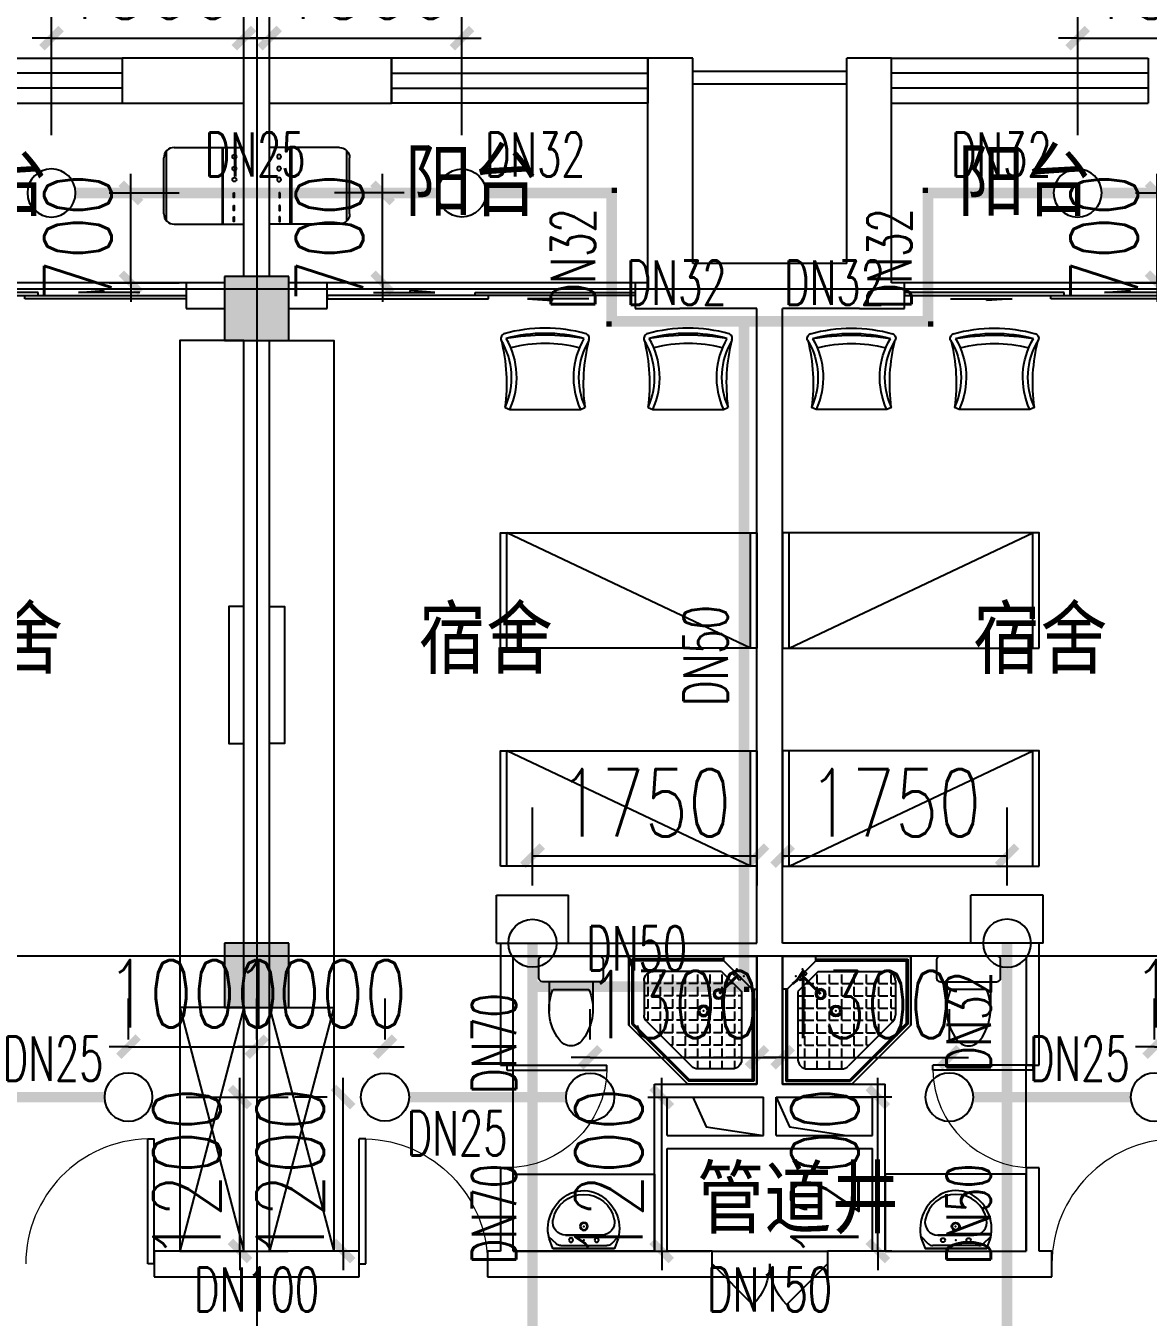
# Model space of a CAD drawing. Extents: x 0 to 2838408, y -923048 to 203859.
# Drawn here: x 2695463 to 2704213, y -618557 to -608488 of the extents above; entities that cross this region are included whole.
import ezdxf

# ---------------------------------------------------------------- set-up
doc = ezdxf.new("R2010")
doc.units = 0
doc.header["$LTSCALE"] = 1000
for name, color, linetype in [('A-Fixt', 81, 'Continuous'), ('CLAYER', 7, 'Continuous'), ('COLUMN', 9, 'Continuous'), ('DOOR_FIRE', 4, 'Continuous'), ('DOTE', 8, 'Continuous'), ('E2-栏杆', 92, 'Continuous'), ('EQUIP_喷头', 7, 'Continuous'), ('PIPE-喷淋', 6, 'Continuous'), ('PUB_HATCH', 8, 'Continuous'), ('PUB_TEXT', 7, 'Continuous'), ('TEXT_喷淋', 7, 'Continuous'), ('TWT_DIM', 3, 'Continuous'), ('WALL', 9, 'Continuous'), ('WINDOW', 4, 'Continuous'), ('XREF', 8, 'Continuous'), ('洁具', 213, 'Continuous'), ('配景', 3, 'Continuous')]:
    doc.layers.add(name, color=color, linetype=linetype)
doc.styles.add('_TCH_DIM_T3', font='SIMPLEX', dxfattribs={"width": 0.75, "bigfont": 'HZTXT'})
doc.styles.add('_TWT_PIPEDN', font='SIMPLEX', dxfattribs={"width": 0.8, "height": 2.3, "bigfont": 'HZTXT'})
doc.styles.get("Standard").update_dxf_attribs({"font": 'geniso.shx', "bigfont": 'hztxt.shx'})
doc.dimstyles.new('_TWT_ARCH&&150', dxfattribs={"dimtxt": 525, "dimasz": 150, "dimexe": 375, "dimexo": 450, "dimgap": 150, "dimtad": 1, "dimdec": 0, "dimzin": 0, "dimdsep": 46, "dimtxsty": '_TCH_DIM_T3', "dimblk": 'ARCHTICK', "dimcen": 0.09, "dimclrt": 7, "dimazin": 2, "dimtfac": 1, "dimtdec": 0, "dimtix": 1, "dimtmove": 2, "dimatfit": 3, "dimfxl": 1, "dimtolj": 1, "dimtzin": 0, "dimarcsym": 0})

# ---------------------------------------------------------------- blocks, each defined once
blk = doc.blocks.new('1F平面-CAD导入_dwg_Drawing4_t3_dwg_$plan$00001613-474159-1F-927810-1F')
at = {"layer": '洁具'}
for p, q in [((-30, 250), (-170, 250)), ((-200, 170), (-430, 170)), ((-260, -140), (-260, 140)), ((-200, -170), (-200, -220)), ((-170, -250), (-30, -250))]:
    blk.add_line(p, q, dxfattribs=at)
for points in [[(-200, 220), (-200, 170), (-200, -170), (-430, -170)], [(0, -220), (0, 220)]]:
    blk.add_lwpolyline(points, dxfattribs=at)
for centre, radius, start, end in [((-170, 220), 30, 90, 180), ((-30, 220), 30, 0, 90), ((-413, -227), 398, 67.4505, 126.6381), ((-590, 0), 110, 123.4509, 236.5491), ((-413, 227), 398, 233.3619, 292.5495), ((-170, -220), 30, 180, 270), ((-30, -220), 30, 270, 0)]:
    blk.add_arc(centre, radius, start, end, dxfattribs=at)
blk = doc.blocks.new('$lvtry$00000169')
at = {"color": 0}
for p, q in [((259, -36), (259, 0)), ((259, -36), (36, -259)), ((259, -24), (976, -24)), ((259, -36), (964, -36)), ((964, -36), (976, -24)), ((964, -36), (964, -525)), ((976, -24), (976, -530)), ((276, -120), (120, -276)), ((144, -151), (291, -298)), ((151, -144), (298, -291)), ((270, -213), (270, -143)), ((276, -120), (808, -120)), ((366, -213), (366, -143)), ((462, -213), (462, -143)), ((558, -213), (558, -143)), ((655, -213), (655, -143)), ((751, -213), (751, -143)), ((847, -213), (847, -143)), ((880, -192), (880, -460)), ((36, -259), (0, -259)), ((24, -259), (24, -976)), ((36, -259), (36, -964)), ((120, -276), (120, -808)), ((173, -309), (173, -239)), ((183, -213), (205, -213)), ((220, -213), (243, -213)), ((270, -213), (340, -213)), ((270, -263), (270, -239)), ((366, -213), (436, -213)), ((366, -309), (366, -239)), ((462, -213), (532, -213)), ((462, -309), (462, -239)), ((558, -213), (628, -213)), ((558, -309), (558, -239)), ((655, -213), (725, -213)), ((655, -309), (655, -239)), ((751, -213), (821, -213)), ((751, -309), (751, -239)), ((847, -213), (880, -213)), ((847, -309), (847, -239)), ((120, -309), (147, -309)), ((173, -309), (243, -309)), ((173, -405), (173, -335)), ((270, -405), (270, -335)), ((334, -309), (340, -309)), ((366, -309), (436, -309)), ((366, -405), (366, -335)), ((462, -309), (532, -309)), ((462, -405), (462, -335)), ((558, -309), (628, -309)), ((558, -405), (558, -335)), ((655, -309), (725, -309)), ((655, -405), (655, -335)), ((751, -309), (821, -309)), ((751, -405), (751, -335)), ((847, -309), (880, -309)), ((847, -405), (847, -335)), ((120, -405), (147, -405)), ((120, -501), (147, -501)), ((173, -405), (243, -405)), ((173, -501), (173, -431)), ((173, -501), (243, -501)), ((270, -405), (340, -405)), ((270, -501), (270, -431)), ((270, -501), (340, -501)), ((366, -405), (379, -405)), ((366, -501), (366, -431)), ((366, -501), (436, -501)), ((462, -405), (532, -405)), ((462, -501), (462, -431)), ((462, -501), (532, -501)), ((558, -405), (628, -405)), ((558, -501), (558, -431)), ((558, -501), (628, -501)), ((655, -405), (725, -405)), ((655, -501), (655, -431)), ((655, -501), (725, -501)), ((751, -405), (821, -405)), ((751, -501), (751, -431)), ((751, -501), (821, -501)), ((847, -405), (880, -405)), ((847, -501), (847, -431)), ((847, -501), (867, -501)), ((120, -598), (147, -598)), ((173, -598), (173, -528)), ((173, -598), (243, -598)), ((270, -598), (270, -528)), ((270, -598), (340, -598)), ((366, -598), (366, -528)), ((366, -598), (436, -598)), ((462, -598), (462, -528)), ((462, -598), (532, -598)), ((859, -511), (511, -859)), ((964, -525), (525, -964)), ((976, -530), (530, -976)), ((558, -598), (558, -528)), ((558, -598), (628, -598)), ((655, -598), (655, -528)), ((655, -598), (725, -598)), ((751, -598), (751, -528)), ((751, -598), (773, -598)), ((964, -525), (976, -530)), ((120, -694), (147, -694)), ((173, -694), (173, -624)), ((173, -694), (243, -694)), ((270, -694), (270, -624)), ((270, -694), (340, -694)), ((366, -694), (366, -624)), ((366, -694), (436, -694)), ((462, -694), (462, -624)), ((462, -694), (532, -694)), ((558, -694), (558, -624)), ((558, -694), (628, -694)), ((655, -694), (655, -624)), ((655, -694), (676, -694)), ((120, -790), (147, -790)), ((173, -790), (173, -720)), ((173, -790), (243, -790)), ((270, -790), (270, -720)), ((270, -790), (340, -790)), ((366, -790), (366, -720)), ((366, -790), (436, -790)), ((462, -790), (462, -720)), ((462, -790), (532, -790)), ((558, -790), (558, -720)), ((558, -790), (580, -790)), ((173, -878), (173, -816)), ((192, -880), (460, -880)), ((270, -880), (270, -816)), ((366, -880), (366, -816)), ((462, -880), (462, -816)), ((36, -964), (24, -976)), ((24, -976), (530, -976)), ((36, -964), (525, -964)), ((525, -964), (530, -976))]:
    blk.add_line(p, q, dxfattribs=at)
blk.add_lwpolyline([(0, 0), (0, -1000), (540, -1000), (1000, -540), (1000, 0)], close=True)
for points in [[(0, 0), (0, -1000)], [(0, 0), (1000, 0)], [(1000, 0), (1000, -540)], [(136, -190), (148, -178), (132, -162), (121, -174)], [(190, -136), (178, -148), (162, -132), (174, -121)], [(1000, -540), (540, -1000)], [(0, -1000), (540, -1000)]]:
    blk.add_lwpolyline(points, close=True, dxfattribs=at)
for radius in [43.8, 31.1]:
    blk.add_circle((416, -428), radius, dxfattribs=at)
for centre, radius, start, end in [((808, -192), 72, 0, 90), ((296, -296), 40.6, 142.583, 128.4197), ((296, -296), 28.6, 145.828, 125.6599), ((808, -460), 72, 315, 0), ((192, -808), 72, 180, 270), ((460, -808), 72, 270, 315)]:
    blk.add_arc(centre, radius, start, end, dxfattribs=at)
for p in [(103, -156, 0), (156, -102, 0), (416, -428, 0)]:
    blk.add_point(p, dxfattribs=at)
blk = doc.blocks.new('$lvtry$00000178')
at = {"color": 0}
for p, q in [((-238, 0), (238, 0)), ((-214, -36), (-272, -91)), ((-180, -23), (180, -23)), ((216, -37), (268, -91)), ((-142, -105), (140, -105)), ((140, -105), (-142, -105))]:
    blk.add_line(p, q, dxfattribs=at)
blk.add_lwpolyline([(-104, -430, 0.224698), (110, -425, 0.348046), (269, -79), (239, 0), (-241, 0), (-271, -79, 0.356844)], format="xyb", close=True, dxfattribs=at)
for centre, radius in [((-100, -65), 16.3), ((100, -65), 16.3), ((1, -172), 31.6)]:
    blk.add_circle(centre, radius, dxfattribs=at)
at = {"color": 0, "lineweight": 13}
blk.add_circle((1, -172), 23, dxfattribs=at)
at = {"color": 0}
for centre, radius, start, end in [((-180, -73), 50, 90, 133.181), ((180, -73), 50, 44.5607, 90), ((-142, -205), 100, 90, 190.5602), ((140, -205), 100, 349.4398, 90), ((-1, -179), 243, 190.5602, 349.4398)]:
    blk.add_arc(centre, radius, start, end, dxfattribs=at)
for p in [(0, -65), (1, -172)]:
    blk.add_point(p, dxfattribs=at)
blk = doc.blocks.new('A$C70365C93')
at = {"layer": '洁具'}
blk.add_lwpolyline([(-1900, 2300), (-1900, 1700), (-800, 1700), (-800, 2300)], close=True, dxfattribs=at)
blk.add_blockref('$lvtry$00000178', (-1350, 2280), dxfattribs=at)
at = {"layer": '洁具', "rotation": 180}
blk.add_blockref('$lvtry$00000169', (0, 0), dxfattribs=at)
at = {"layer": '洁具', "extrusion": (0, 0, -1), "xscale": -1, "zscale": -1, "rotation": 90}
blk.add_blockref('1F平面-CAD导入_dwg_Drawing4_t3_dwg_$plan$00001613-474159-1F-927810-1F', (1450, 0), dxfattribs=at)
blk = doc.blocks.new('单人床')
at = {"layer": 'A-Fixt'}
for p, q in [((47774, 13973), (48674, 13973)), ((47774, 12073), (48674, 13973)), ((47774, 12073), (48674, 12073))]:
    blk.add_line(p, q, dxfattribs=at)
blk.add_lwpolyline([(47774, 14023), (48674, 14023), (48674, 12023), (47774, 12023), (47774, 14023)], dxfattribs=at)
blk = doc.blocks.new('CH_AP01')
for p, q in [((-311, 17), (-275, 0)), ((-275, 0), (275, 0)), ((275, 0), (311, 17))]:
    blk.add_line(p, q)
for centre, radius, start, end in [((0, -579), 1213, 74.7104, 105.2896), ((-307, 555), 37.8, 100.1859, 202.8359), ((-1658, 202), 1360, 352.1659, 14.4283), ((-824, 250), 563, 335.5038, 31.0903), ((0, -579), 1173, 75.0287, 104.9713), ((0, -1278), 1857, 80.611, 99.389), ((-824, 250), 603, 335.5038, 30.2691), ((0, -579), 1093, 75.8767, 104.1233), ((824, 250), 603, 149.7309, 204.4962), ((824, 250), 563, 148.9097, 204.4962), ((1658, 202), 1360, 165.5717, 187.8341), ((307, 555), 37.8, 337.1641, 79.8141)]:
    blk.add_arc(centre, radius, start, end)
blk = doc.blocks.new('A$C61295E98')
at = {"color": 3}
for p, q in [((544, 598), (0, 598)), ((0, 598), (0, 0)), ((161, 598), (161, 0)), ((170, 0), (170, 598)), ((603, 572), (603, 26)), ((624, 518), (624, 80)), ((544, 0), (0, 0))]:
    blk.add_line(p, q, dxfattribs=at)
for points in [[(82, 540), (75, 540), (75, 577), (82, 577)], [(82, 453), (75, 453), (75, 490), (82, 490)], [(82, 353), (75, 353), (75, 389), (82, 389)]]:
    blk.add_lwpolyline(points, close=True, dxfattribs=at)
for centre in [(74, 250), (74, 164), (74, 71)]:
    blk.add_circle(centre, 15.7, dxfattribs=at)
for centre, start, end in [((544, 518), 360, 90), ((544, 80), 270, 0)]:
    blk.add_arc(centre, 80, start, end, dxfattribs=at)
blk = doc.blocks.new('宿舍')
at = {"layer": 'A-Fixt'}
for p, q in [((47854, 13802), (48354, 15702)), ((48354, 13802), (47854, 15702)), ((47854, 13802), (48354, 13802))]:
    blk.add_line(p, q, dxfattribs=at)
for points in [[(47854, 8602), (48354, 8602), (48354, 15702), (47854, 15702)], [(47854, 10676), (47970, 10676), (47970, 11743), (47854, 11743)]]:
    blk.add_lwpolyline(points, close=True, dxfattribs=at)
at = {"xscale": -1, "rotation": 90}
for p in [(63677, 60475), (63677, 58775)]:
    blk.add_blockref('单人床', p, dxfattribs=at)
at = {"layer": 'A-Fixt', "xscale": -1, "rotation": 180}
for p in [(50002, 9140), (51117, 9140)]:
    blk.add_blockref('CH_AP01', p, dxfattribs=at)
at = {"layer": '配景', "color": 252}
blk.add_blockref('A$C61295E98', (47854, 7097), dxfattribs=at)
blk = doc.blocks.new('$WINLIB2D$00000001')
at = {"color": 0}
for points in [[(-0.5, 0.5), (-0.5, -0.5)], [(-0.5, 0.5), (0.5, 0.5)], [(0.5, -0.5), (0.5, 0.5)], [(0.5, 0.1667), (-0.5, 0.1667)], [(0.5, -0.1667), (-0.5, -0.1667)], [(-0.5, -0.5), (0.5, -0.5)]]:
    blk.add_lwpolyline(points, dxfattribs=at)
blk = doc.blocks.new('$DorLib2D$00000131')
at = {"color": 0, "linetype": 'Continuous'}
for p, q in [((0.15, 0.125), (0.2319, 0.1973)), ((0.2319, 0.1973), (0.2319, 0.125)), ((-0.5, 0.125), (-0.5, 0)), ((0.0192, 0.125), (-0.5, 0.125)), ((0.0192, 0), (0.0192, 0.125)), ((0.35, 0.125), (0.15, 0.125)), ((-0.5, 0), (0.0192, 0)), ((-0.024, 0), (0.5, 0)), ((-0.024, -0.125), (-0.024, 0)), ((0.5, 0), (0.5, -0.125)), ((-0.35, -0.125), (-0.15, -0.125)), ((-0.2319, -0.1973), (-0.2319, -0.125)), ((-0.15, -0.125), (-0.2319, -0.1973)), ((0.5, -0.125), (-0.024, -0.125))]:
    blk.add_line(p, q, dxfattribs=at)
blk = doc.blocks.new('$DorLib2D$00000116')
at = {"color": 0}
for p, q in [((-0.5, 0), (-0.146, 0.354)), ((0.5, 0), (0.146, 0.354))]:
    blk.add_line(p, q, dxfattribs=at)
for centre, start, end in [((-0.5, 0), 0, 45), ((0.5, 0), 135, 180)]:
    blk.add_arc(centre, 0.5, start, end, dxfattribs=at)
blk = doc.blocks.new('$DorLib2D$00000001')
for p, q in [((0.45, 0.975), (0.5, 0.975)), ((0.45, 0), (0.45, 0.975)), ((0.5, 0), (0.5, 0.975)), ((0.5, 0), (0.45, 0))]:
    blk.add_line(p, q)
at = {"lineweight": 13}
blk.add_arc((0.475, 0), 0.975, 91.4693, 180, dxfattribs=at)
blk = doc.blocks.new('4F1')
at = {"layer": 'PUB_HATCH'}
for points in [[(2361466.7, -610441.3), (2360966.7, -610441.3), (2360966.7, -610941.3), (2361466.7, -610941.3)], [(2361466.7, -615641.3), (2360966.7, -615641.3), (2360966.7, -616141.3), (2361466.7, -616141.3)]]:
    blk.add_hatch(color=256, dxfattribs=at).paths.add_polyline_path(points)
for points in [[(2364616.7, -616841.3), (2364720.3, -617071.5), (2365166.7, -617141.3)], [(2365266.7, -616841.3), (2365370.3, -617071.5), (2365816.7, -617141.3)]]:
    blk.add_lwpolyline(points)
at = {"layer": 'COLUMN'}
for p, q in [((2361466.7, -610441.3), (2360966.7, -610441.3)), ((2360966.7, -610441.3), (2360966.7, -610941.3)), ((2361466.7, -610941.3), (2361466.7, -610441.3)), ((2360966.7, -610941.3), (2361466.7, -610941.3)), ((2361466.7, -615641.3), (2360966.7, -615641.3)), ((2360966.7, -615641.3), (2360966.7, -616141.3)), ((2361466.7, -616141.3), (2361466.7, -615641.3)), ((2360966.7, -616141.3), (2361466.7, -616141.3))]:
    blk.add_line(p, q, dxfattribs=at)
at = {"layer": 'DOOR_FIRE'}
for p, q in [((2364766.7, -618041.3), (2365666.7, -618041.3)), ((2364766.7, -618241.3), (2365666.7, -618241.3))]:
    blk.add_line(p, q, dxfattribs=at)
at = {"layer": 'DOTE'}
for p, q in [((2361216.7, -606941.3), (2361216.7, -690141.3)), ((2453916.7, -610541.3), (2343216.7, -610541.3)), ((2453916.7, -610541.3), (2343216.7, -610541.3)), ((2453916.7, -615741.3), (2343216.7, -615741.3))]:
    blk.add_line(p, q, dxfattribs=at)
at = {"layer": 'E2-栏杆'}
for points in [[(2364616.7, -608841.3), (2365816.7, -608841.3)], [(2364616.7, -608941.3), (2365816.7, -608941.3)]]:
    blk.add_lwpolyline(points, dxfattribs=at)
at = {"layer": 'WALL'}
for p, q in [((2361216.7, -608741.3), (2360166.7, -608741.3)), ((2360166.7, -608741.3), (2360166.7, -609091.3)), ((2362266.7, -608741.3), (2361216.7, -608741.3)), ((2362266.7, -609091.3), (2362266.7, -608741.3)), ((2364616.7, -608741.3), (2364266.7, -608741.3)), ((2364266.7, -608741.3), (2364266.7, -609091.3)), ((2364616.7, -610341.3), (2364616.7, -608741.3)), ((2365816.7, -610341.3), (2365816.7, -608741.3)), ((2366166.7, -608741.3), (2365816.7, -608741.3)), ((2366166.7, -609091.3), (2366166.7, -608741.3)), ((2360166.7, -609091.3), (2361116.7, -609091.3)), ((2361116.7, -610441.3), (2361116.7, -609091.3)), ((2361316.7, -609091.3), (2362266.7, -609091.3)), ((2361316.7, -610441.3), (2361316.7, -609091.3)), ((2364266.7, -610491.3), (2364266.7, -609091.3)), ((2366166.7, -610491.3), (2366166.7, -609091.3)), ((2365216.7, -610341.3), (2364616.7, -610341.3)), ((2365816.7, -610341.3), (2365216.7, -610341.3)), ((2360966.7, -610491.3), (2360666.7, -610491.3)), ((2360666.7, -610491.3), (2360666.7, -610691.3)), ((2361766.7, -610491.3), (2361466.7, -610491.3)), ((2361766.7, -610691.3), (2361766.7, -610491.3)), ((2364266.7, -610491.3), (2364166.7, -610491.3)), ((2364166.7, -610491.3), (2364166.7, -610691.3)), ((2366266.7, -610491.3), (2366166.7, -610491.3)), ((2366266.7, -610691.3), (2366266.7, -610491.3)), ((2360666.7, -610691.3), (2360966.7, -610691.3)), ((2361466.7, -610691.3), (2361766.7, -610691.3)), ((2364166.7, -610691.3), (2364516.7, -610691.3)), ((2365116.7, -610691.3), (2364516.7, -610691.3)), ((2365116.7, -615641.3), (2365116.7, -610691.3)), ((2365916.7, -610691.3), (2365316.7, -610691.3)), ((2365316.7, -615641.3), (2365316.7, -610691.3)), ((2365916.7, -610691.3), (2366266.7, -610691.3)), ((2361116.7, -615641.3), (2361116.7, -610941.3)), ((2361316.7, -615641.3), (2361316.7, -610941.3)), ((2363116.7, -615641.3), (2365116.7, -615641.3)), ((2363116.7, -615641.3), (2363116.7, -616591.3)), ((2367316.7, -615641.3), (2365316.7, -615641.3)), ((2367316.7, -616591.3), (2367316.7, -615641.3)), ((2363216.7, -615741.3), (2365116.7, -615741.3)), ((2363216.7, -616591.3), (2363216.7, -615741.3)), ((2365116.7, -616741.3), (2365116.7, -615741.3)), ((2365316.7, -616741.3), (2365316.7, -615741.3)), ((2367216.7, -615741.3), (2365316.7, -615741.3)), ((2367216.7, -615741.3), (2367216.7, -616591.3)), ((2361116.7, -618041.3), (2361116.7, -616141.3)), ((2361316.7, -618041.3), (2361316.7, -616141.3)), ((2363116.7, -616591.3), (2363216.7, -616591.3)), ((2367216.7, -616591.3), (2367316.7, -616591.3)), ((2364316.7, -616741.3), (2365116.7, -616741.3)), ((2364316.7, -617241.3), (2364316.7, -616741.3)), ((2365316.7, -616741.3), (2366116.7, -616741.3)), ((2366116.7, -617241.3), (2366116.7, -616741.3)), ((2364416.7, -616841.3), (2365166.7, -616841.3)), ((2364416.7, -617141.3), (2364416.7, -616841.3)), ((2365166.7, -617141.3), (2365166.7, -616841.3)), ((2365266.7, -616841.3), (2366016.7, -616841.3)), ((2365266.7, -617141.3), (2365266.7, -616841.3)), ((2366016.7, -617141.3), (2366016.7, -616841.3)), ((2364416.7, -617141.3), (2365166.7, -617141.3)), ((2365266.7, -617141.3), (2366016.7, -617141.3)), ((2364316.7, -618041.3), (2364316.7, -617241.3)), ((2364416.7, -617241.3), (2365216.7, -617241.3)), ((2364416.7, -618041.3), (2364416.7, -617241.3)), ((2365216.7, -617241.3), (2366016.7, -617241.3)), ((2366016.7, -618041.3), (2366016.7, -617241.3)), ((2366116.7, -618041.3), (2366116.7, -617241.3)), ((2363216.7, -617391.3), (2363116.7, -617391.3)), ((2363116.7, -617391.3), (2363116.7, -618041.3)), ((2363216.7, -618041.3), (2363216.7, -617391.3)), ((2367316.7, -617391.3), (2367216.7, -617391.3)), ((2367216.7, -617391.3), (2367216.7, -618041.3)), ((2367316.7, -618041.3), (2367316.7, -617391.3)), ((2361116.7, -618041.3), (2360416.7, -618041.3)), ((2360416.7, -618041.3), (2360416.7, -618241.3)), ((2362016.7, -618041.3), (2361316.7, -618041.3)), ((2362016.7, -618241.3), (2362016.7, -618041.3)), ((2363116.7, -618041.3), (2363016.7, -618041.3)), ((2363016.7, -618041.3), (2363016.7, -618241.3)), ((2363216.7, -618041.3), (2364316.7, -618041.3)), ((2364766.7, -618041.3), (2364416.7, -618041.3)), ((2364766.7, -618241.3), (2364766.7, -618041.3)), ((2366016.7, -618041.3), (2365666.7, -618041.3)), ((2365666.7, -618041.3), (2365666.7, -618241.3)), ((2366116.7, -618041.3), (2367216.7, -618041.3)), ((2367416.7, -618041.3), (2367316.7, -618041.3)), ((2367416.7, -618241.3), (2367416.7, -618041.3)), ((2360416.7, -618241.3), (2361216.7, -618241.3)), ((2361216.7, -618241.3), (2362016.7, -618241.3)), ((2363016.7, -618241.3), (2363116.7, -618241.3)), ((2363116.7, -618241.3), (2364316.7, -618241.3)), ((2364316.7, -618241.3), (2364766.7, -618241.3)), ((2365666.7, -618241.3), (2366116.7, -618241.3)), ((2366116.7, -618241.3), (2367316.7, -618241.3)), ((2367316.7, -618241.3), (2367416.7, -618241.3))]:
    blk.add_line(p, q, dxfattribs=at)
at = {"layer": 'WINDOW'}
for p, q in [((2360666.7, -610491.3), (2358266.7, -610491.3)), ((2364166.7, -610491.3), (2361766.7, -610491.3)), ((2368666.7, -610491.3), (2366266.7, -610491.3)), ((2363216.7, -617391.3), (2363216.7, -616591.3)), ((2367216.7, -617391.3), (2367216.7, -616591.3))]:
    blk.add_line(p, q, dxfattribs=at)
at = {"rotation": 180}
for name, p in [('宿舍', (2408970.6, -602339.6)), ('宿舍', (2416970.6, -602339.6)), ('A$C70365C93', (2365316.7, -615741.3))]:
    blk.add_blockref(name, p, dxfattribs=at)
at = {"xscale": -1, "rotation": 180}
for name, p in [('宿舍', (2313462.9, -602339.6)), ('A$C70365C93', (2365116.7, -615741.3))]:
    blk.add_blockref(name, p, dxfattribs=at)
at = {"layer": 'DOOR_FIRE', "xscale": 900, "yscale": -900, "zscale": 200}
blk.add_blockref('$DorLib2D$00000116', (2365216.7, -618141.3), dxfattribs=at)
at = {"layer": 'WINDOW'}
for name, p, xscale, yscale, zscale, rotation in [('$WINLIB2D$00000001', (2359166.7, -608916.3), -2000, 350, -2000, 180), ('$WINLIB2D$00000001', (2363266.7, -608916.3), 2000, 350, 2000, 180.0000000000061), ('$WINLIB2D$00000001', (2367166.7, -608916.3), -2000, 350, -2000, 180), ('$DorLib2D$00000131', (2359466.7, -610591.3), -2400, -200, -2400, 180), ('$DorLib2D$00000131', (2362966.7, -610591.3), 2400, -200, 2400, 180), ('$DorLib2D$00000131', (2367466.7, -610591.3), -2400, -200, -2400, 180), ('$DorLib2D$00000001', (2363166.7, -616991.3), 800, -800, 800, 90), ('$DorLib2D$00000001', (2367266.7, -616991.3), 800, 800, 800, 90)]:
    blk.add_blockref(name, p, dxfattribs=dict(at, xscale=xscale, yscale=yscale, zscale=zscale, rotation=rotation))
at = {"layer": 'WINDOW', "yscale": 1000}
for p, xscale, zscale in [((2359916.7, -618141.3), 1000, 1000), ((2362516.7, -618141.3), -1000, -1000), ((2367916.7, -618141.3), 1000, 1000)]:
    blk.add_blockref('$DorLib2D$00000001', p, dxfattribs=dict(at, xscale=xscale, zscale=zscale))
at = {"layer": 'CLAYER'}
blk.add_text('管道井', height=525, dxfattribs=at).set_placement((2364649.1, -617904.3))
at = {"layer": 'PUB_TEXT'}
for s, p in [('阳台', (2358543.8, -609973.2)), ('阳台', (2362370.5, -609973.2)), ('阳台', (2366681.1, -609973.2)), ('宿舍', (2358657.4, -613541)), ('宿舍', (2362478.2, -613541)), ('宿舍', (2366800.4, -613541))]:
    blk.add_text(s, height=525, dxfattribs=at).set_placement(p)
blk = doc.blocks.new('_ArchTick')
at = {"color": 0, "linetype": 'ByBlock', "const_width": 0.4}
blk.add_lwpolyline([(-0.5, -0.5), (0.5, 0.5)], dxfattribs=at)
blk = doc.blocks.new('*D2910')
at = {"layer": 'Defpoints', "color": 0, "linetype": 'ByBlock', "transparency": 16777216}
for p in [(2698863, -608584), (2697363, -609791), (2698863, -609791)]:
    blk.add_point(p, dxfattribs=at)
at = {"layer": 'TWT_DIM', "color": 0, "linetype": 'ByBlock', "lineweight": -2, "transparency": 16777216}
for p, q in [((2697363, -609341), (2697363, -608209)), ((2698863, -609341), (2698863, -608209)), ((2697363, -608584), (2697213, -608584)), ((2697363, -608584), (2698863, -608584)), ((2698863, -608584), (2699013, -608584))]:
    blk.add_line(p, q, dxfattribs=at)
at = {"layer": 'TWT_DIM', "color": 0, "linetype": 'ByBlock', "lineweight": -2, "transparency": 16777216, "xscale": 150, "yscale": 150, "zscale": 150}
blk.add_blockref('_ArchTick', (2697363, -608584), dxfattribs=at)
at = {"layer": 'TWT_DIM', "color": 0, "linetype": 'ByBlock', "lineweight": -2, "transparency": 16777216, "xscale": 150, "yscale": 150, "zscale": 150, "rotation": 180}
blk.add_blockref('_ArchTick', (2698863, -608584), dxfattribs=at)
at = {"layer": 'TWT_DIM', "color": 7, "linetype": 'ByBlock', "transparency": 16777216, "insert": (2698113, -608171), "char_height": 525, "attachment_point": 5, "style": '_TCH_DIM_T3'}
blk.add_mtext('\\A1;1500', dxfattribs=at)
blk = doc.blocks.new('*D2911')
at = {"layer": 'Defpoints', "color": 0, "linetype": 'ByBlock', "transparency": 16777216}
for p in [(2698244, -609791), (2698863, -609791), (2698863, -610491)]:
    blk.add_point(p, dxfattribs=at)
at = {"layer": 'TWT_DIM', "color": 0, "linetype": 'ByBlock', "lineweight": -2, "transparency": 16777216}
for p, q in [((2698244, -609791), (2698244, -609641)), ((2698413, -609791), (2697869, -609791)), ((2698244, -610491), (2698244, -609791)), ((2698413, -610491), (2697869, -610491)), ((2698244, -610491), (2698244, -610641))]:
    blk.add_line(p, q, dxfattribs=at)
at = {"layer": 'TWT_DIM', "color": 0, "linetype": 'ByBlock', "lineweight": -2, "transparency": 16777216, "xscale": 150, "yscale": 150, "zscale": 150}
for p, rotation in [((2698244, -609791), 270), ((2698244, -610491), 90)]:
    blk.add_blockref('_ArchTick', p, dxfattribs=dict(at, rotation=rotation))
at = {"layer": 'TWT_DIM', "color": 7, "linetype": 'ByBlock', "transparency": 16777216, "insert": (2697831, -610141), "char_height": 525, "attachment_point": 5, "rotation": 90, "style": '_TCH_DIM_T3'}
blk.add_mtext('\\A1;700', dxfattribs=at)
blk = doc.blocks.new('*D2918')
at = {"layer": 'Defpoints', "color": 0, "linetype": 'ByBlock', "transparency": 16777216}
for p in [(2702663, -616531), (2701363, -616841), (2702663, -616841)]:
    blk.add_point(p, dxfattribs=at)
at = {"layer": 'TWT_DIM', "color": 0, "linetype": 'ByBlock', "lineweight": -2, "transparency": 16777216}
for p, q in [((2701363, -616391), (2701363, -616156)), ((2702663, -616391), (2702663, -616156)), ((2701363, -616531), (2701213, -616531)), ((2701363, -616531), (2702663, -616531)), ((2702663, -616531), (2702813, -616531))]:
    blk.add_line(p, q, dxfattribs=at)
at = {"layer": 'TWT_DIM', "color": 0, "linetype": 'ByBlock', "lineweight": -2, "transparency": 16777216, "xscale": 150, "yscale": 150, "zscale": 150}
blk.add_blockref('_ArchTick', (2701363, -616531), dxfattribs=at)
at = {"layer": 'TWT_DIM', "color": 0, "linetype": 'ByBlock', "lineweight": -2, "transparency": 16777216, "xscale": 150, "yscale": 150, "zscale": 150, "rotation": 180}
blk.add_blockref('_ArchTick', (2702663, -616531), dxfattribs=at)
at = {"layer": 'TWT_DIM', "color": 7, "linetype": 'ByBlock', "transparency": 16777216, "insert": (2702013, -616119), "char_height": 525, "attachment_point": 5, "style": '_TCH_DIM_T3'}
blk.add_mtext('\\A1;1300', dxfattribs=at)
blk = doc.blocks.new('*D2919')
at = {"layer": 'Defpoints', "color": 0, "linetype": 'ByBlock', "transparency": 16777216}
for p in [(2701163, -616531), (2699863, -616841), (2701163, -616841)]:
    blk.add_point(p, dxfattribs=at)
at = {"layer": 'TWT_DIM', "color": 0, "linetype": 'ByBlock', "lineweight": -2, "transparency": 16777216}
for p, q in [((2699863, -616391), (2699863, -616156)), ((2701163, -616391), (2701163, -616156)), ((2699863, -616531), (2699713, -616531)), ((2699863, -616531), (2701163, -616531)), ((2701163, -616531), (2701313, -616531))]:
    blk.add_line(p, q, dxfattribs=at)
at = {"layer": 'TWT_DIM', "color": 0, "linetype": 'ByBlock', "lineweight": -2, "transparency": 16777216, "xscale": 150, "yscale": 150, "zscale": 150}
blk.add_blockref('_ArchTick', (2699863, -616531), dxfattribs=at)
at = {"layer": 'TWT_DIM', "color": 0, "linetype": 'ByBlock', "lineweight": -2, "transparency": 16777216, "xscale": 150, "yscale": 150, "zscale": 150, "rotation": 180}
blk.add_blockref('_ArchTick', (2701163, -616531), dxfattribs=at)
at = {"layer": 'TWT_DIM', "color": 7, "linetype": 'ByBlock', "transparency": 16777216, "insert": (2700513, -616119), "char_height": 525, "attachment_point": 5, "style": '_TCH_DIM_T3'}
blk.add_mtext('\\A1;1300', dxfattribs=at)
blk = doc.blocks.new('*D2953')
at = {"layer": 'Defpoints', "color": 0, "linetype": 'ByBlock', "transparency": 16777216}
for p in [(2705163, -608584), (2703663, -609791), (2705163, -609791)]:
    blk.add_point(p, dxfattribs=at)
at = {"layer": 'TWT_DIM', "color": 0, "linetype": 'ByBlock', "lineweight": -2, "transparency": 16777216}
for p, q in [((2703663, -609341), (2703663, -608209)), ((2705163, -609341), (2705163, -608209)), ((2703663, -608584), (2703513, -608584)), ((2703663, -608584), (2705163, -608584)), ((2705163, -608584), (2705313, -608584))]:
    blk.add_line(p, q, dxfattribs=at)
at = {"layer": 'TWT_DIM', "color": 0, "linetype": 'ByBlock', "lineweight": -2, "transparency": 16777216, "xscale": 150, "yscale": 150, "zscale": 150}
blk.add_blockref('_ArchTick', (2703663, -608584), dxfattribs=at)
at = {"layer": 'TWT_DIM', "color": 0, "linetype": 'ByBlock', "lineweight": -2, "transparency": 16777216, "xscale": 150, "yscale": 150, "zscale": 150, "rotation": 180}
blk.add_blockref('_ArchTick', (2705163, -608584), dxfattribs=at)
at = {"layer": 'TWT_DIM', "color": 7, "linetype": 'ByBlock', "transparency": 16777216, "insert": (2704413, -608171), "char_height": 525, "attachment_point": 5, "style": '_TCH_DIM_T3'}
blk.add_mtext('\\A1;1500', dxfattribs=at)
blk = doc.blocks.new('*D2954')
at = {"layer": 'Defpoints', "color": 0, "linetype": 'ByBlock', "transparency": 16777216}
for p in [(2703663, -609791), (2704282, -609791), (2703663, -610491)]:
    blk.add_point(p, dxfattribs=at)
at = {"layer": 'TWT_DIM', "color": 0, "linetype": 'ByBlock', "lineweight": -2, "transparency": 16777216}
for p, q in [((2704282, -609791), (2704282, -609641)), ((2704113, -609791), (2704657, -609791)), ((2704282, -610491), (2704282, -609791)), ((2704113, -610491), (2704657, -610491)), ((2704282, -610491), (2704282, -610641))]:
    blk.add_line(p, q, dxfattribs=at)
at = {"layer": 'TWT_DIM', "color": 0, "linetype": 'ByBlock', "lineweight": -2, "transparency": 16777216, "xscale": 150, "yscale": 150, "zscale": 150}
for p, rotation in [((2704282, -609791), 270), ((2704282, -610491), 90)]:
    blk.add_blockref('_ArchTick', p, dxfattribs=dict(at, rotation=rotation))
at = {"layer": 'TWT_DIM', "color": 7, "linetype": 'ByBlock', "transparency": 16777216, "insert": (2703869, -610141), "char_height": 525, "attachment_point": 5, "rotation": 90, "style": '_TCH_DIM_T3'}
blk.add_mtext('\\A1;700', dxfattribs=at)
blk = doc.blocks.new('*D2955')
at = {"layer": 'Defpoints', "color": 0, "linetype": 'ByBlock', "transparency": 16777216}
for p in [(2703113, -614959), (2701363, -615641), (2703113, -615641)]:
    blk.add_point(p, dxfattribs=at)
at = {"layer": 'TWT_DIM', "color": 0, "linetype": 'ByBlock', "lineweight": -2, "transparency": 16777216}
for p, q in [((2701363, -615191), (2701363, -614584)), ((2703113, -615191), (2703113, -614584)), ((2701363, -614959), (2703113, -614959))]:
    blk.add_line(p, q, dxfattribs=at)
at = {"layer": 'TWT_DIM', "color": 0, "linetype": 'ByBlock', "lineweight": -2, "transparency": 16777216, "xscale": 150, "yscale": 150, "zscale": 150, "rotation": 180}
blk.add_blockref('_ArchTick', (2701363, -614959), dxfattribs=at)
at = {"layer": 'TWT_DIM', "color": 0, "linetype": 'ByBlock', "lineweight": -2, "transparency": 16777216, "xscale": 150, "yscale": 150, "zscale": 150}
blk.add_blockref('_ArchTick', (2703113, -614959), dxfattribs=at)
at = {"layer": 'TWT_DIM', "color": 7, "linetype": 'ByBlock', "transparency": 16777216, "insert": (2702238, -614546), "char_height": 525, "attachment_point": 5, "style": '_TCH_DIM_T3'}
blk.add_mtext('\\A1;1750', dxfattribs=at)
blk = doc.blocks.new('*D2956')
at = {"layer": 'Defpoints', "color": 0, "linetype": 'ByBlock', "transparency": 16777216}
for p in [(2705263, -616448), (2704263, -616841), (2705263, -616841)]:
    blk.add_point(p, dxfattribs=at)
at = {"layer": 'TWT_DIM', "color": 0, "linetype": 'ByBlock', "lineweight": -2, "transparency": 16777216}
for p, q in [((2704263, -616391), (2704263, -616073)), ((2705263, -616391), (2705263, -616073)), ((2704263, -616448), (2704113, -616448)), ((2704263, -616448), (2705263, -616448)), ((2705263, -616448), (2705413, -616448))]:
    blk.add_line(p, q, dxfattribs=at)
at = {"layer": 'TWT_DIM', "color": 0, "linetype": 'ByBlock', "lineweight": -2, "transparency": 16777216, "xscale": 150, "yscale": 150, "zscale": 150}
blk.add_blockref('_ArchTick', (2704263, -616448), dxfattribs=at)
at = {"layer": 'TWT_DIM', "color": 0, "linetype": 'ByBlock', "lineweight": -2, "transparency": 16777216, "xscale": 150, "yscale": 150, "zscale": 150, "rotation": 180}
blk.add_blockref('_ArchTick', (2705263, -616448), dxfattribs=at)
at = {"layer": 'TWT_DIM', "color": 7, "linetype": 'ByBlock', "transparency": 16777216, "insert": (2704763, -616035), "char_height": 525, "attachment_point": 5, "style": '_TCH_DIM_T3'}
blk.add_mtext('\\A1;1000', dxfattribs=at)
blk = doc.blocks.new('*D2957')
at = {"layer": 'Defpoints', "color": 0, "linetype": 'ByBlock', "transparency": 16777216}
for p in [(2702105, -616841), (2702663, -616841), (2702663, -618041)]:
    blk.add_point(p, dxfattribs=at)
at = {"layer": 'TWT_DIM', "color": 0, "linetype": 'ByBlock', "lineweight": -2, "transparency": 16777216}
for p, q in [((2702105, -616841), (2702105, -616691)), ((2702213, -616841), (2701730, -616841)), ((2702105, -618041), (2702105, -616841)), ((2702213, -618041), (2701730, -618041)), ((2702105, -618041), (2702105, -618191))]:
    blk.add_line(p, q, dxfattribs=at)
at = {"layer": 'TWT_DIM', "color": 0, "linetype": 'ByBlock', "lineweight": -2, "transparency": 16777216, "xscale": 150, "yscale": 150, "zscale": 150}
for p, rotation in [((2702105, -616841), 270), ((2702105, -618041), 90)]:
    blk.add_blockref('_ArchTick', p, dxfattribs=dict(at, rotation=rotation))
at = {"layer": 'TWT_DIM', "color": 7, "linetype": 'ByBlock', "transparency": 16777216, "insert": (2701692, -617441), "char_height": 525, "attachment_point": 5, "rotation": 90, "style": '_TCH_DIM_T3'}
blk.add_mtext('\\A1;1200', dxfattribs=at)
blk = doc.blocks.new('*D2959')
at = {"layer": 'Defpoints', "color": 0, "linetype": 'ByBlock', "transparency": 16777216}
for p in [(2701163, -614959), (2699413, -615641), (2701163, -615641)]:
    blk.add_point(p, dxfattribs=at)
at = {"layer": 'TWT_DIM', "color": 0, "linetype": 'ByBlock', "lineweight": -2, "transparency": 16777216}
for p, q in [((2699413, -615191), (2699413, -614584)), ((2701163, -615191), (2701163, -614584)), ((2699413, -614959), (2701163, -614959))]:
    blk.add_line(p, q, dxfattribs=at)
at = {"layer": 'TWT_DIM', "color": 0, "linetype": 'ByBlock', "lineweight": -2, "transparency": 16777216, "xscale": 150, "yscale": 150, "zscale": 150, "rotation": 180}
blk.add_blockref('_ArchTick', (2699413, -614959), dxfattribs=at)
at = {"layer": 'TWT_DIM', "color": 0, "linetype": 'ByBlock', "lineweight": -2, "transparency": 16777216, "xscale": 150, "yscale": 150, "zscale": 150}
blk.add_blockref('_ArchTick', (2701163, -614959), dxfattribs=at)
at = {"layer": 'TWT_DIM', "color": 7, "linetype": 'ByBlock', "transparency": 16777216, "insert": (2700288, -614546), "char_height": 525, "attachment_point": 5, "style": '_TCH_DIM_T3'}
blk.add_mtext('\\A1;1750', dxfattribs=at)
blk = doc.blocks.new('*D2960')
at = {"layer": 'Defpoints', "color": 0, "linetype": 'ByBlock', "transparency": 16777216}
for p in [(2698263, -616448), (2697263, -616841), (2698263, -616841)]:
    blk.add_point(p, dxfattribs=at)
at = {"layer": 'TWT_DIM', "color": 0, "linetype": 'ByBlock', "lineweight": -2, "transparency": 16777216}
for p, q in [((2697263, -616391), (2697263, -616073)), ((2698263, -616391), (2698263, -616073)), ((2697263, -616448), (2697113, -616448)), ((2697263, -616448), (2698263, -616448)), ((2698263, -616448), (2698413, -616448))]:
    blk.add_line(p, q, dxfattribs=at)
at = {"layer": 'TWT_DIM', "color": 0, "linetype": 'ByBlock', "lineweight": -2, "transparency": 16777216, "xscale": 150, "yscale": 150, "zscale": 150}
blk.add_blockref('_ArchTick', (2697263, -616448), dxfattribs=at)
at = {"layer": 'TWT_DIM', "color": 0, "linetype": 'ByBlock', "lineweight": -2, "transparency": 16777216, "xscale": 150, "yscale": 150, "zscale": 150, "rotation": 180}
blk.add_blockref('_ArchTick', (2698263, -616448), dxfattribs=at)
at = {"layer": 'TWT_DIM', "color": 7, "linetype": 'ByBlock', "transparency": 16777216, "insert": (2697763, -616035), "char_height": 525, "attachment_point": 5, "style": '_TCH_DIM_T3'}
blk.add_mtext('\\A1;1000', dxfattribs=at)
blk = doc.blocks.new('*D2961')
at = {"layer": 'Defpoints', "color": 0, "linetype": 'ByBlock', "transparency": 16777216}
for p in [(2699863, -616841), (2700420, -616841), (2699863, -618041)]:
    blk.add_point(p, dxfattribs=at)
at = {"layer": 'TWT_DIM', "color": 0, "linetype": 'ByBlock', "lineweight": -2, "transparency": 16777216}
for p, q in [((2700420, -616841), (2700420, -616691)), ((2700313, -616841), (2700795, -616841)), ((2700420, -618041), (2700420, -616841)), ((2700313, -618041), (2700795, -618041)), ((2700420, -618041), (2700420, -618191))]:
    blk.add_line(p, q, dxfattribs=at)
at = {"layer": 'TWT_DIM', "color": 0, "linetype": 'ByBlock', "lineweight": -2, "transparency": 16777216, "xscale": 150, "yscale": 150, "zscale": 150}
for p, rotation in [((2700420, -616841), 270), ((2700420, -618041), 90)]:
    blk.add_blockref('_ArchTick', p, dxfattribs=dict(at, rotation=rotation))
at = {"layer": 'TWT_DIM', "color": 7, "linetype": 'ByBlock', "transparency": 16777216, "insert": (2700008, -617441), "char_height": 525, "attachment_point": 5, "rotation": 90, "style": '_TCH_DIM_T3'}
blk.add_mtext('\\A1;1200', dxfattribs=at)
blk = doc.blocks.new('*D2962')
at = {"layer": 'Defpoints', "color": 0, "linetype": 'ByBlock', "transparency": 16777216}
for p in [(2697936, -616841), (2698263, -616841), (2698263, -618041)]:
    blk.add_point(p, dxfattribs=at)
at = {"layer": 'TWT_DIM', "color": 0, "linetype": 'ByBlock', "lineweight": -2, "transparency": 16777216}
for p, q in [((2697936, -616841), (2697936, -616691)), ((2697813, -616841), (2697561, -616841)), ((2697936, -618041), (2697936, -616841)), ((2697813, -618041), (2697561, -618041)), ((2697936, -618041), (2697936, -618191))]:
    blk.add_line(p, q, dxfattribs=at)
at = {"layer": 'TWT_DIM', "color": 0, "linetype": 'ByBlock', "lineweight": -2, "transparency": 16777216, "xscale": 150, "yscale": 150, "zscale": 150}
for p, rotation in [((2697936, -616841), 270), ((2697936, -618041), 90)]:
    blk.add_blockref('_ArchTick', p, dxfattribs=dict(at, rotation=rotation))
at = {"layer": 'TWT_DIM', "color": 7, "linetype": 'ByBlock', "transparency": 16777216, "insert": (2697524, -617441), "char_height": 525, "attachment_point": 5, "rotation": 90, "style": '_TCH_DIM_T3'}
blk.add_mtext('\\A1;1200', dxfattribs=at)
blk = doc.blocks.new('*D2963')
at = {"layer": 'Defpoints', "color": 0, "linetype": 'ByBlock', "transparency": 16777216}
for p in [(2697163, -608584), (2695663, -609791), (2697163, -609791)]:
    blk.add_point(p, dxfattribs=at)
at = {"layer": 'TWT_DIM', "color": 0, "linetype": 'ByBlock', "lineweight": -2, "transparency": 16777216}
for p, q in [((2695663, -609341), (2695663, -608209)), ((2697163, -609341), (2697163, -608209)), ((2695663, -608584), (2695513, -608584)), ((2695663, -608584), (2697163, -608584)), ((2697163, -608584), (2697313, -608584))]:
    blk.add_line(p, q, dxfattribs=at)
at = {"layer": 'TWT_DIM', "color": 0, "linetype": 'ByBlock', "lineweight": -2, "transparency": 16777216, "xscale": 150, "yscale": 150, "zscale": 150}
blk.add_blockref('_ArchTick', (2695663, -608584), dxfattribs=at)
at = {"layer": 'TWT_DIM', "color": 0, "linetype": 'ByBlock', "lineweight": -2, "transparency": 16777216, "xscale": 150, "yscale": 150, "zscale": 150, "rotation": 180}
blk.add_blockref('_ArchTick', (2697163, -608584), dxfattribs=at)
at = {"layer": 'TWT_DIM', "color": 7, "linetype": 'ByBlock', "transparency": 16777216, "insert": (2696413, -608171), "char_height": 525, "attachment_point": 5, "style": '_TCH_DIM_T3'}
blk.add_mtext('\\A1;1500', dxfattribs=at)
blk = doc.blocks.new('*D2964')
at = {"layer": 'Defpoints', "color": 0, "linetype": 'ByBlock', "transparency": 16777216}
for p in [(2695663, -609791), (2696282, -609791), (2695663, -610491)]:
    blk.add_point(p, dxfattribs=at)
at = {"layer": 'TWT_DIM', "color": 0, "linetype": 'ByBlock', "lineweight": -2, "transparency": 16777216}
for p, q in [((2696282, -609791), (2696282, -609641)), ((2696113, -609791), (2696657, -609791)), ((2696282, -610491), (2696282, -609791)), ((2696113, -610491), (2696657, -610491)), ((2696282, -610491), (2696282, -610641))]:
    blk.add_line(p, q, dxfattribs=at)
at = {"layer": 'TWT_DIM', "color": 0, "linetype": 'ByBlock', "lineweight": -2, "transparency": 16777216, "xscale": 150, "yscale": 150, "zscale": 150}
for p, rotation in [((2696282, -609791), 270), ((2696282, -610491), 90)]:
    blk.add_blockref('_ArchTick', p, dxfattribs=dict(at, rotation=rotation))
at = {"layer": 'TWT_DIM', "color": 7, "linetype": 'ByBlock', "transparency": 16777216, "insert": (2695869, -610141), "char_height": 525, "attachment_point": 5, "rotation": 90, "style": '_TCH_DIM_T3'}
blk.add_mtext('\\A1;700', dxfattribs=at)
blk = doc.blocks.new('*D3302')
at = {"layer": 'Defpoints', "color": 0, "linetype": 'ByBlock', "transparency": 16777216}
for p in [(2697263, -616448), (2696263, -616841), (2697263, -616841)]:
    blk.add_point(p, dxfattribs=at)
at = {"layer": 'TWT_DIM', "color": 0, "linetype": 'ByBlock', "lineweight": -2, "transparency": 16777216}
for p, q in [((2696263, -616391), (2696263, -616073)), ((2697263, -616391), (2697263, -616073)), ((2696263, -616448), (2696113, -616448)), ((2696263, -616448), (2697263, -616448)), ((2697263, -616448), (2697413, -616448))]:
    blk.add_line(p, q, dxfattribs=at)
at = {"layer": 'TWT_DIM', "color": 0, "linetype": 'ByBlock', "lineweight": -2, "transparency": 16777216, "xscale": 150, "yscale": 150, "zscale": 150}
blk.add_blockref('_ArchTick', (2696263, -616448), dxfattribs=at)
at = {"layer": 'TWT_DIM', "color": 0, "linetype": 'ByBlock', "lineweight": -2, "transparency": 16777216, "xscale": 150, "yscale": 150, "zscale": 150, "rotation": 180}
blk.add_blockref('_ArchTick', (2697263, -616448), dxfattribs=at)
at = {"layer": 'TWT_DIM', "color": 7, "linetype": 'ByBlock', "transparency": 16777216, "insert": (2696763, -616035), "char_height": 525, "attachment_point": 5, "style": '_TCH_DIM_T3'}
blk.add_mtext('\\A1;1000', dxfattribs=at)
blk = doc.blocks.new('*D3304')
at = {"layer": 'Defpoints', "color": 0, "linetype": 'ByBlock', "transparency": 16777216}
for p in [(2696263, -616841), (2697132, -616841), (2696263, -618041)]:
    blk.add_point(p, dxfattribs=at)
at = {"layer": 'TWT_DIM', "color": 0, "linetype": 'ByBlock', "lineweight": -2, "transparency": 16777216}
for p, q in [((2697132, -616841), (2697132, -616691)), ((2696713, -616841), (2697507, -616841)), ((2697132, -618041), (2697132, -616841)), ((2696713, -618041), (2697507, -618041)), ((2697132, -618041), (2697132, -618191))]:
    blk.add_line(p, q, dxfattribs=at)
at = {"layer": 'TWT_DIM', "color": 0, "linetype": 'ByBlock', "lineweight": -2, "transparency": 16777216, "xscale": 150, "yscale": 150, "zscale": 150}
for p, rotation in [((2697132, -616841), 270), ((2697132, -618041), 90)]:
    blk.add_blockref('_ArchTick', p, dxfattribs=dict(at, rotation=rotation))
at = {"layer": 'TWT_DIM', "color": 7, "linetype": 'ByBlock', "transparency": 16777216, "insert": (2696719, -617441), "char_height": 525, "attachment_point": 5, "rotation": 90, "style": '_TCH_DIM_T3'}
blk.add_mtext('\\A1;1200', dxfattribs=at)
blk = doc.blocks.new('$TwtSys$00000125')
blk.add_circle((0, 0, 0), 1)
blk = doc.blocks.new('$TwtSys$00000131')
for p, q in [((-1.5, 0), (-1.5, 2)), ((-1.5, 2), (1.5, 2)), ((1.5, 0, 0), (1.5, 2, 0)), ((-1.5, 0), (-1, 0)), ((1, 0, 0), (1.5, 0, 0))]:
    blk.add_line(p, q)
blk.add_circle((0, 0), 1)

msp = doc.modelspace()

# ---------------------------------------------------------------- hatches: boundary and pattern name
at = {"layer": 'PIPE-喷淋', "linetype": 'ByBlock'}
for points in [[(2700029.3, -609791.3), (2700070.6, -609791.3), (2700070.6, -609750)], [(2700029.3, -609791.3), (2700029.3, -609750), (2700070.6, -609750)], [(2702495.8, -609791.3), (2702454.5, -609791.3), (2702454.5, -609750)], [(2702495.8, -609791.3), (2702495.8, -609750), (2702454.5, -609750)], [(2700029.3, -610791.3), (2700029.3, -610832.5), (2699988.1, -610832.5)], [(2700029.3, -610791.3), (2699988.1, -610791.3), (2699988.1, -610832.5)], [(2702495.8, -610791.3), (2702495.8, -610832.5), (2702537, -610832.5)], [(2702495.8, -610791.3), (2702537, -610791.3), (2702537, -610832.5)], [(2701062.5, -615980.8), (2701062.5, -616022), (2701103.8, -616022)], [(2701062.5, -615980.8), (2701103.8, -615980.8), (2701103.8, -616022)]]:
    msp.add_hatch(color=256, dxfattribs=at).paths.add_polyline_path(points)

# ---------------------------------------------------------------- linework, layer by layer
at = {"layer": 'PIPE-喷淋', "linetype": 'ByBlock', "ltscale": 1.5, "const_width": 82.5}
for points in [[(2695850, -609791.3), (2698675, -609791.3)], [(2700029.3, -609791.3), (2699050, -609791.3)], [(2700029.3, -610791.3), (2700029.3, -609791.3)], [(2702495.8, -610791.3), (2702495.8, -609791.3)], [(2702495.8, -609791.3), (2703475, -609791.3)], [(2703850, -609791.3), (2706675, -609791.3)], [(2701062.5, -610791.3), (2700029.3, -610791.3)], [(2701062.5, -615980.8), (2701062.5, -610791.3)], [(2701062.5, -610791.3), (2702495.8, -610791.3)], [(2699412.5, -615641.3), (2699412.5, -615980.8)], [(2703112.5, -615641.3), (2703112.5, -616841.3)], [(2699412.5, -615980.8), (2701062.5, -615980.8)], [(2699412.5, -615980.8), (2699412.5, -616841.3)], [(2695112.5, -616841.3), (2696075, -616841.3)], [(2698450, -616841.3), (2699412.5, -616841.3)], [(2699412.5, -616841.3), (2699412.5, -618641.3)], [(2699412.5, -616841.3), (2699675, -616841.3)], [(2702850, -616841.3), (2703112.5, -616841.3)], [(2703112.5, -616841.3), (2704075, -616841.3)], [(2703112.5, -616841.3), (2703112.5, -618641.3)]]:
    msp.add_lwpolyline(points, dxfattribs=at)

# ---------------------------------------------------------------- block references
at = {"layer": 'EQUIP_喷头', "linetype": 'ByBlock', "xscale": 187.5, "yscale": -187.5, "zscale": 187.5, "rotation": 180}
for name, p in [('$TwtSys$00000125', (2695662.5, -609791.3)), ('$TwtSys$00000125', (2703662.5, -609791.3)), ('$TwtSys$00000131', (2703112.5, -615641.3)), ('$TwtSys$00000125', (2696262.5, -616841.3)), ('$TwtSys$00000125', (2702662.5, -616841.3)), ('$TwtSys$00000125', (2704262.5, -616841.3))]:
    msp.add_blockref(name, p, dxfattribs=at)
at = {"layer": 'EQUIP_喷头', "linetype": 'ByBlock', "xscale": 187.5, "yscale": 187.5, "zscale": 187.5}
for name, p in [('$TwtSys$00000125', (2698862.5, -609791.3)), ('$TwtSys$00000131', (2699412.5, -615641.3)), ('$TwtSys$00000125', (2698262.5, -616841.3)), ('$TwtSys$00000125', (2699862.5, -616841.3))]:
    msp.add_blockref(name, p, dxfattribs=at)
at = {"layer": 'XREF'}
msp.add_blockref('4F1', (336045.8, 0), dxfattribs=at)

# ---------------------------------------------------------------- texts
at = {"layer": 'TEXT_喷淋', "color": 251, "linetype": 'ByBlock', "style": '_TWT_PIPEDN', "width": 0.64}
for s, p in [('DN25', (2696857.7, -609663.8)), ('DN32', (2699041.1, -609663.8)), ('DN32', (2702674.4, -609663.8)), ('DN32', (2700141.1, -610663.8)), ('DN32', (2701374.4, -610663.8)), ('DN50', (2699832.7, -615853.3)), ('DN25', (2695282.7, -616713.8)), ('DN25', (2703282.7, -616713.8)), ('DN25', (2698432.7, -617296.7))]:
    msp.add_text(s, height=345, dxfattribs=at).set_placement(p)
for s, p in [('DN32', (2699901.8, -610696.1)), ('DN32', (2702368.3, -610696.1)), ('DN50', (2700935, -613790.8)), ('DN32', (2702985, -616646.1)), ('DN50', (2702985, -618146.1))]:
    msp.add_text(s, height=345, rotation=90, dxfattribs=at).set_placement(p)
at = {"layer": 'TEXT_喷淋', "linetype": 'ByBlock', "style": '_TWT_PIPEDN', "width": 0.64}
for p in [(2699285, -616815.8), (2699285, -618146.1)]:
    msp.add_text('DN70', height=345, rotation=90, dxfattribs=at).set_placement(p)
for s, p in [('DN100', (2696773.6, -618513.8)), ('DN150', (2700773.6, -618513.8))]:
    msp.add_text(s, height=345, dxfattribs=at).set_placement(p)

# ---------------------------------------------------------------- dimensions: what is measured, and where the dimension line sits
at = {"layer": 'TWT_DIM', "linetype": 'ByBlock'}
for p1, p2, distance, picture, middle in [((2695662.5, -609791.3), (2697162.5, -609791.3), 1207.4, '*D2963', (2696412.5, -608171.4)), ((2697362.5, -609791.3), (2698862.5, -609791.3), 1207.4, '*D2910', (2698112.5, -608171.4)), ((2703662.5, -609791.3), (2705162.5, -609791.3), 1207.4, '*D2953', (2704412.5, -608171.4)), ((2695662.5, -610491.3), (2695662.5, -609791.3), -619, '*D2964', (2695869, -610141.3)), ((2698862.5, -610491.3), (2698862.5, -609791.3), 619, '*D2911', (2697831, -610141.3)), ((2703662.5, -610491.3), (2703662.5, -609791.3), -619, '*D2954', (2703869, -610141.3)), ((2699412.5, -615641.3), (2701162.5, -615641.3), 682.4, '*D2959', (2700287.5, -614546.4)), ((2701362.5, -615641.3), (2703112.5, -615641.3), 682.4, '*D2955', (2702237.5, -614546.4)), ((2696262.5, -616841.3), (2697262.5, -616841.3), 393.4, '*D3302', (2696762.5, -616035.4)), ((2697262.5, -616841.3), (2698262.5, -616841.3), 393.4, '*D2960', (2697762.5, -616035.4)), ((2704262.5, -616841.3), (2705262.5, -616841.3), 393.4, '*D2956', (2704762.5, -616035.4)), ((2699862.5, -616841.3), (2701162.5, -616841.3), 309.8, '*D2919', (2700512.5, -616119)), ((2701362.5, -616841.3), (2702662.5, -616841.3), 309.8, '*D2918', (2702012.5, -616119)), ((2696262.5, -618041.3), (2696262.5, -616841.3), -869.3, '*D3304', (2696719.3, -617441.3)), ((2698262.5, -618041.3), (2698262.5, -616841.3), 326.4, '*D2962', (2697523.7, -617441.3)), ((2699862.5, -618041.3), (2699862.5, -616841.3), -557.7, '*D2961', (2700007.8, -617441.3)), ((2702662.5, -618041.3), (2702662.5, -616841.3), 557.7, '*D2957', (2701692.3, -617441.3))]:
    dim = msp.add_aligned_dim(p1=p1, p2=p2, distance=distance, dimstyle='_TWT_ARCH&&150', dxfattribs=at)
    dim.commit()
    dim.dimension.update_dxf_attribs({"geometry": picture, "text_midpoint": middle})

doc.saveas('drawing.dxf')
